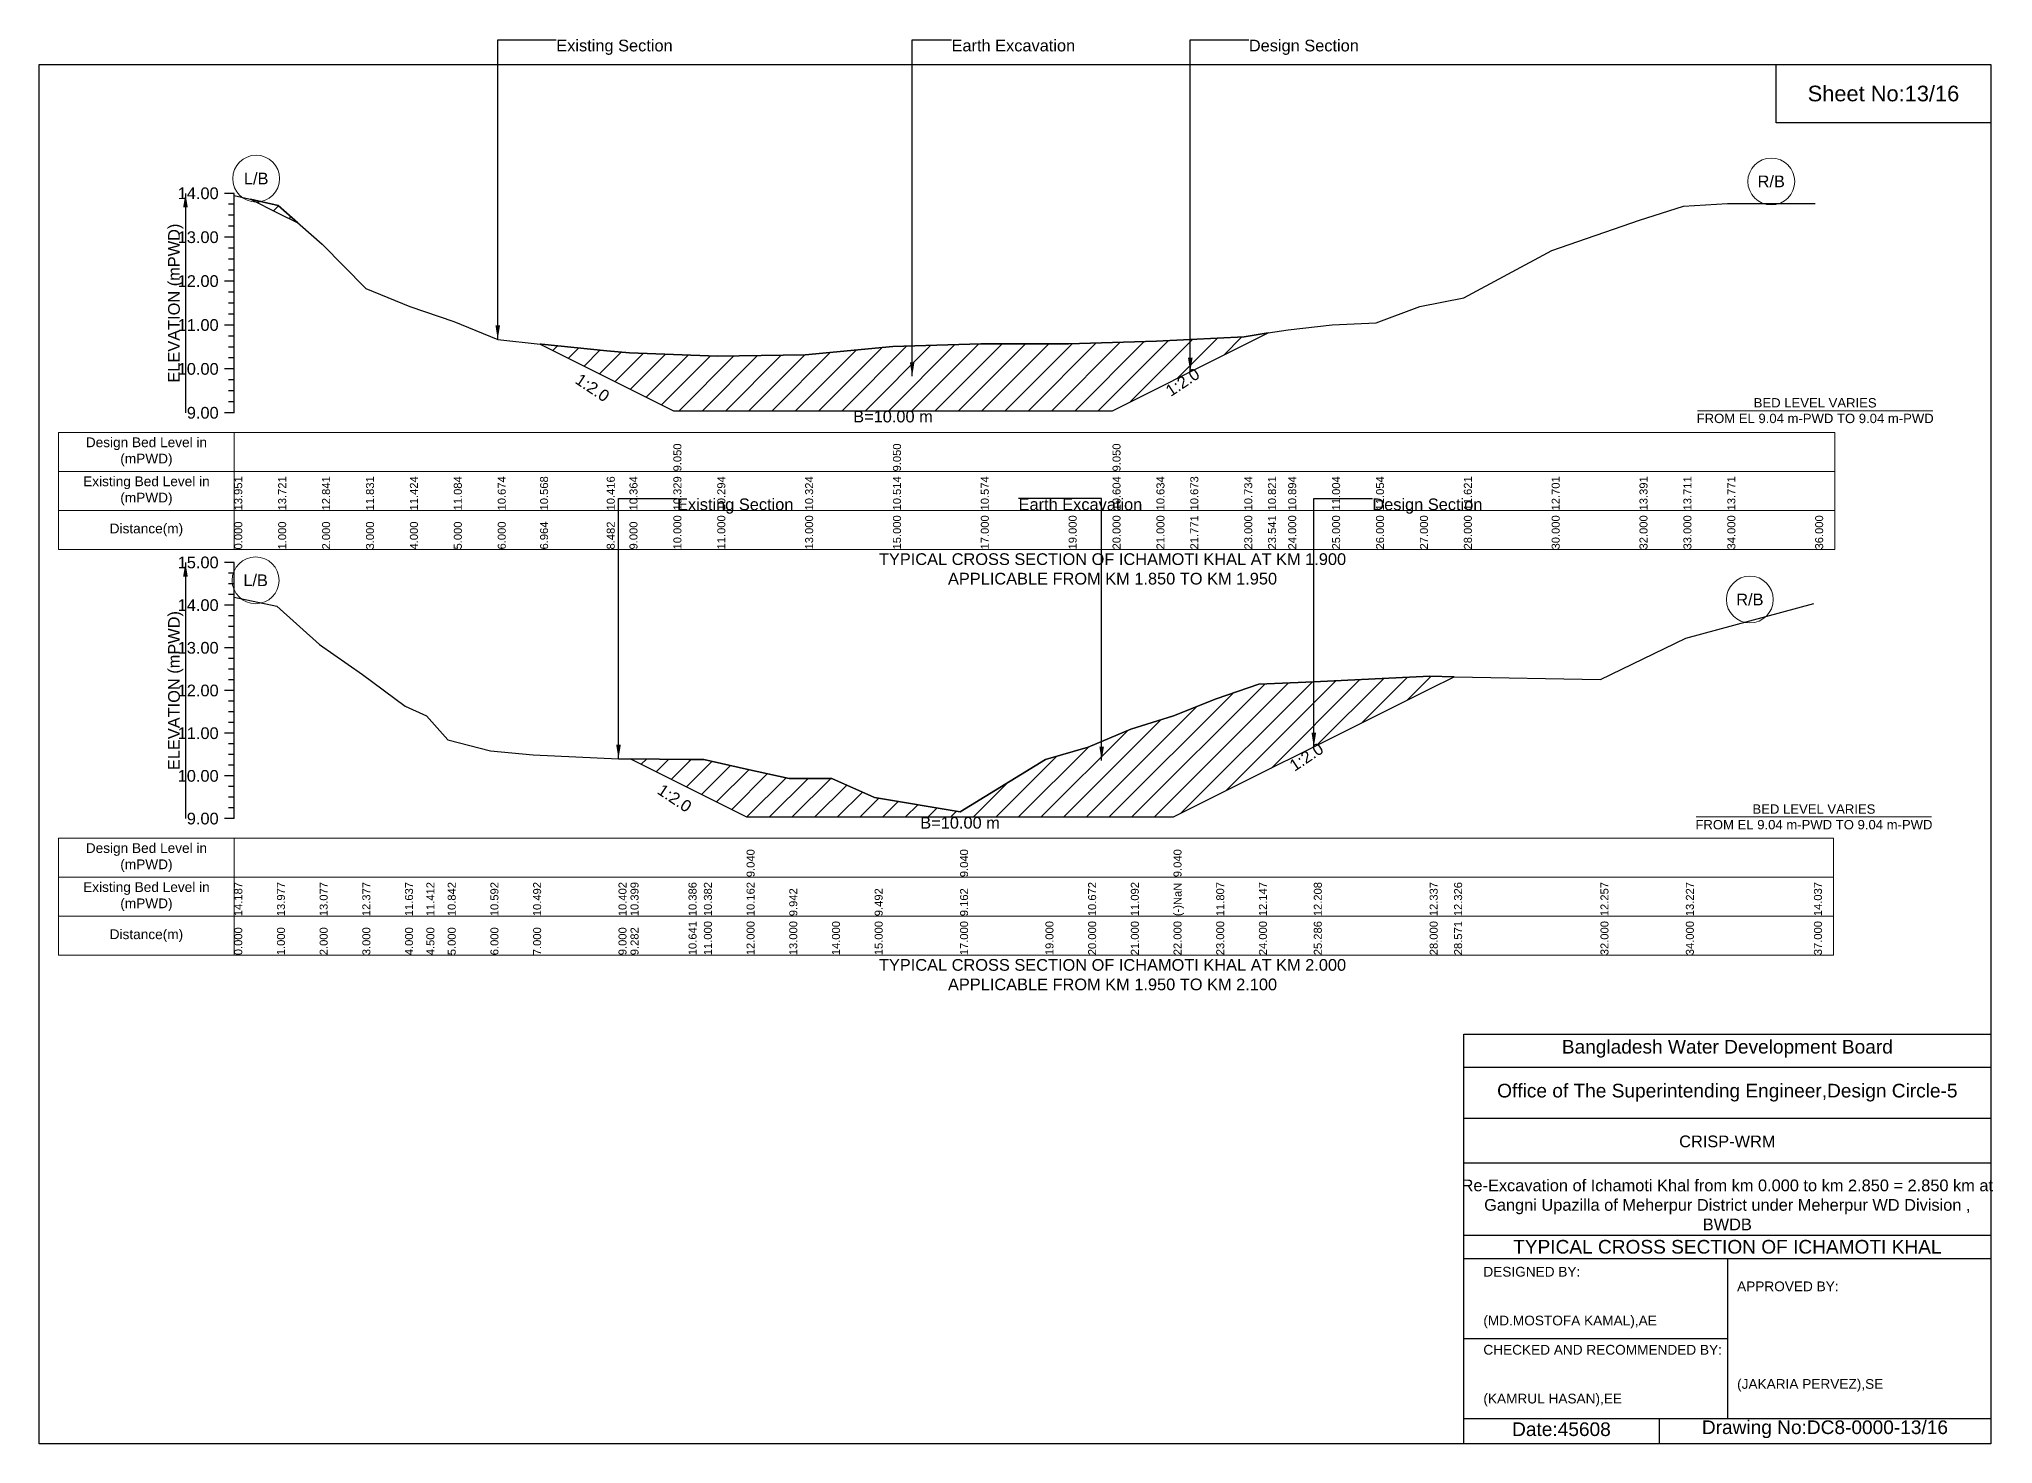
# Model space of a CAD drawing. Header units: inches. Extents: x 91000 to 258009, y -5656 to 391.
# Drawn here: x 220000 to 228009, y -5656 to 104 of the extents above; entities that cross this region are included whole.
import ezdxf

# ---------------------------------------------------------------- set-up
doc = ezdxf.new("R2010")
doc.units = ezdxf.units.IN
doc.header["$LTSCALE"] = 7
doc.header["$MEASUREMENT"] = 0
for name, color, linetype, lineweight in [('Cross section Data Border', 7, 'Continuous', 9), ('Cross Section Labels', 7, 'Continuous', 9), ('Existing_Bed_Level for Xsection', 7, 'Continuous', 25)]:
    doc.layers.add(name, color=color, linetype=linetype, lineweight=lineweight)
doc.styles.get("Standard").update_dxf_attribs({"font": 'arial.ttf'})
doc.dimstyles.get("Standard").update_dxf_attribs({"dimtxt": 0.18, "dimasz": 0.18, "dimexe": 0.18, "dimexo": 0.0625, "dimgap": 0.09, "dimtad": 0, "dimtih": 1, "dimtoh": 1, "dimdec": 4, "dimzin": 0, "dimdsep": 46, "dimtxsty": 'Standard', "dimcen": 0.09, "dimadec": 0, "dimazin": 0, "dimtfac": 1, "dimtdec": 4, "dimtofl": 0, "dimtmove": 0, "dimatfit": 3, "dimfxl": 1, "dimtolj": 1, "dimtzin": 0, "dimarcsym": 0})

msp = doc.modelspace()

# ---------------------------------------------------------------- hatches: boundary and pattern name
at = {"layer": 'Existing_Bed_Level for Xsection'}
h = msp.add_hatch(dxfattribs=at)
h.set_pattern_fill('ANSI31', color=256, scale=540, style=0)
h.paths.add_polyline_path([(220866, -552.9), (220980, -609.9), (221061, -650.4), (220980, -579.1)])
h = msp.add_hatch(dxfattribs=at)
h.set_pattern_fill('ANSI31', color=256, scale=540, style=0)
h.paths.add_polyline_path([(222053.5, -1146.7), (222060, -1149.9), (222326.8, -1283.3), (222420, -1329.9), (222600, -1419.9), (222780, -1419.9), (223140, -1419.9), (223500, -1419.9), (223860, -1419.9), (224220, -1419.9), (224400, -1419.9), (224580, -1329.9), (224718.7, -1260.6), (224940, -1149.9), (225037.4, -1101.2), (224940, -1116.8), (224718.7, -1127.9), (224580, -1134.8), (224400, -1140.2), (224220, -1145.6), (223860, -1145.6), (223500, -1156.4), (223140, -1190.6), (222780, -1196), (222600, -1189.7), (222420, -1183.4), (222326.8, -1174.1), (222060, -1147.4)])
h = msp.add_hatch(dxfattribs=at)
h.set_pattern_fill('ANSI31', color=256, scale=525, style=0)
h.paths.add_polyline_path([(222424.3, -2847.5), (222662.1, -2966.4), (222725, -2997.9), (222900, -3085.4), (223075, -3085.4), (223250, -3085.4), (223425, -3085.4), (223775, -3085.4), (224125, -3085.4), (224300, -3085.4), (224475, -3085.4), (224650, -3085.4), (224825, -2997.9), (225000, -2910.4), (225225, -2797.9), (225700, -2560.4), (225800, -2510.4), (225700, -2508.4), (225225, -2530.9), (225000, -2541.6), (224825, -2601.1), (224650, -2670.3), (224475, -2726.3), (224300, -2799.8), (224125, -2850.5), (223775, -3064), (223425, -3006.2), (223250, -2927.5), (223075, -2927.5), (222900, -2889), (222725, -2850.5), (222662.1, -2849.9)])

# ---------------------------------------------------------------- linework, layer by layer
for points in [[(220000, 0), (228000, 0), (228000, -5656), (220000, -5656)], [(227120, 0), (228000, 0), (228000, -240), (227120, -240)]]:
    msp.add_lwpolyline(points, close=True)
for points in [[(225840, -5656), (225840, -3976), (228000, -3976)], [(225840, -4112), (228000, -4112)], [(225840, -4320), (228000, -4320)], [(225840, -4504), (228000, -4504)], [(225840, -4800), (228000, -4800)], [(225840, -4896), (228000, -4896)], [(226920, -4896), (226920, -5552)], [(225840, -5224), (226920, -5224)], [(225840, -5552), (228000, -5552)], [(226640, -5552), (226640, -5656)]]:
    msp.add_lwpolyline(points)
at = {"layer": 'Cross section Data Border'}
for points in [[(220080, -1508.9), (227360, -1508.9), (227360, -1988.9), (220080, -1988.9)], [(220080, -3172.4), (227355, -3172.4), (227355, -3652.4), (220080, -3652.4)]]:
    msp.add_lwpolyline(points, close=True, dxfattribs=at)
for points in [[(220800, -1508.9), (220800, -1988.9)], [(220080, -1668.9), (227360, -1668.9)], [(220080, -1828.9), (227360, -1828.9)], [(220800, -3172.4), (220800, -3652.4)], [(220080, -3332.4), (227355, -3332.4)], [(220080, -3492.4), (227355, -3492.4)]]:
    msp.add_lwpolyline(points, dxfattribs=at)
at = {"layer": 'Cross Section Labels'}
for points in [[(226797.8, -1419.9), (227762.2, -1419.9)], [(226792.8, -3085.4), (227757.2, -3085.4)]]:
    msp.add_lwpolyline(points, dxfattribs=at)
for centre in [(220890, -468.4), (227100, -480.1), (220887.5, -2115.5), (227012.5, -2194.3)]:
    msp.add_circle(centre, 96, dxfattribs=at)
at = {"layer": 'Existing_Bed_Level for Xsection'}
for points in [[(220800, -528.9), (220760, -528.9)], [(220800, -1428.9), (220800, -1248.9), (220800, -1068.9), (220800, -888.9), (220800, -708.9), (220800, -528.9)], [(220800, -537.7), (220980, -579.1), (221160, -737.5), (221340, -919.3), (221520, -992.6), (221700, -1053.8), (221880, -1127.6), (222053.5, -1146.7), (222060, -1147.4), (222326.8, -1174.1), (222420, -1183.4), (222600, -1189.7), (222600, -1189.7), (222780, -1196), (223140, -1190.6), (223500, -1156.4), (223500, -1156.4), (223860, -1145.6), (224220, -1145.6), (224400, -1140.2), (224400, -1140.2), (224580, -1134.8), (224718.7, -1127.9), (224940, -1116.8), (225037.4, -1101.2), (225120, -1088), (225300, -1068.2), (225480, -1059.2), (225660, -992.6), (225840, -957.1), (226200, -762.7), (226560, -638.5), (226740, -580.9), (226920, -570.1), (227280, -570.1)], [(220800, -573.9), (220776, -573.9)], [(220800, -618.9), (220776, -618.9)], [(220800, -708.9), (220760, -708.9)], [(220800, -663.9), (220776, -663.9)], [(220800, -753.9), (220776, -753.9)], [(220800, -798.9), (220776, -798.9)], [(220800, -843.9), (220776, -843.9)], [(220800, -888.9), (220760, -888.9)], [(220800, -933.9), (220776, -933.9)], [(220800, -978.9), (220776, -978.9)], [(220800, -1023.9), (220776, -1023.9)], [(220800, -1068.9), (220760, -1068.9)], [(220800, -1113.9), (220776, -1113.9)], [(220800, -1158.9), (220776, -1158.9)], [(220800, -1248.9), (220760, -1248.9)], [(220800, -1203.9), (220776, -1203.9)], [(220800, -1293.9), (220776, -1293.9)], [(220800, -1338.9), (220776, -1338.9)], [(220800, -1428.9), (220760, -1428.9)], [(220800, -1383.9), (220776, -1383.9)], [(220800, -2042.4), (220760, -2042.4)], [(220800, -3092.4), (220800, -2917.4), (220800, -2742.4), (220800, -2567.4), (220800, -2392.4), (220800, -2217.4), (220800, -2042.4)], [(220800, -2086.1), (220776, -2086.1)], [(220800, -2129.9), (220776, -2129.9)], [(220800, -2217.4), (220760, -2217.4)], [(220800, -2173.6), (220776, -2173.6)], [(220800, -2184.6), (220975, -2221.4), (221150, -2378.9), (221325, -2501.4), (221500, -2630.9), (221587.5, -2670.3), (221675, -2770), (221850, -2813.8), (222025, -2831.3), (222375, -2847), (222424.3, -2847.5), (222662.1, -2849.9), (222725, -2850.5), (222900, -2889), (222900, -2889), (223075, -2927.5), (223250, -2927.5), (223425, -3006.2), (223775, -3064), (223775, -3064), (224125, -2850.5), (224300, -2799.8), (224475, -2726.3), (224650, -2670.3), (224650, -2670.3), (224825, -2601.1), (225000, -2541.6), (225225, -2530.9), (225700, -2508.4), (225800, -2510.4), (226400, -2522.4), (226750, -2352.6), (227275, -2210.9)], [(220800, -2261.1), (220776, -2261.1)], [(220800, -2304.9), (220776, -2304.9)], [(220800, -2392.4), (220760, -2392.4)], [(220800, -2348.6), (220776, -2348.6)], [(220800, -2436.1), (220776, -2436.1)], [(220800, -2479.9), (220776, -2479.9)], [(220800, -2523.6), (220776, -2523.6)], [(220800, -2567.4), (220760, -2567.4)], [(220800, -2611.1), (220776, -2611.1)], [(220800, -2654.9), (220776, -2654.9)], [(220800, -2698.6), (220776, -2698.6)], [(220800, -2742.4), (220760, -2742.4)], [(220800, -2786.1), (220776, -2786.1)], [(220800, -2829.9), (220776, -2829.9)], [(220800, -2873.6), (220776, -2873.6)], [(220800, -2917.4), (220760, -2917.4)], [(220800, -2961.1), (220776, -2961.1)], [(220800, -3004.9), (220776, -3004.9)], [(220800, -3092.4), (220760, -3092.4)], [(220800, -3048.6), (220776, -3048.6)]]:
    msp.add_lwpolyline(points, dxfattribs=at)
for points in [[(220866, -552.9), (220980, -609.9), (221061, -650.4), (220980, -579.1)], [(222053.5, -1146.7), (222060, -1149.9), (222326.8, -1283.3), (222420, -1329.9), (222600, -1419.9), (222600, -1419.9), (222780, -1419.9), (223140, -1419.9), (223500, -1419.9), (223500, -1419.9), (223860, -1419.9), (224220, -1419.9), (224400, -1419.9), (224400, -1419.9), (224580, -1329.9), (224718.7, -1260.6), (224940, -1149.9), (225037.4, -1101.2), (224940, -1116.8), (224718.7, -1127.9), (224580, -1134.8), (224400, -1140.2), (224400, -1140.2), (224220, -1145.6), (223860, -1145.6), (223500, -1156.4), (223500, -1156.4), (223140, -1190.6), (222780, -1196), (222600, -1189.7), (222600, -1189.7), (222420, -1183.4), (222326.8, -1174.1), (222060, -1147.4)], [(222424.3, -2847.5), (222424.3, -2847.5), (222662.1, -2966.4), (222725, -2997.9), (222900, -3085.4), (222900, -3085.4), (223075, -3085.4), (223250, -3085.4), (223425, -3085.4), (223775, -3085.4), (223775, -3085.4), (224125, -3085.4), (224300, -3085.4), (224475, -3085.4), (224650, -3085.4), (224650, -3085.4), (224825, -2997.9), (225000, -2910.4), (225225, -2797.9), (225700, -2560.4), (225800, -2510.4), (225800, -2510.4), (225800, -2510.4), (225700, -2508.4), (225225, -2530.9), (225000, -2541.6), (224825, -2601.1), (224650, -2670.3), (224650, -2670.3), (224475, -2726.3), (224300, -2799.8), (224125, -2850.5), (223775, -3064), (223775, -3064), (223425, -3006.2), (223250, -2927.5), (223075, -2927.5), (222900, -2889), (222900, -2889), (222725, -2850.5), (222662.1, -2849.9), (222424.3, -2847.5)]]:
    msp.add_lwpolyline(points, close=True, dxfattribs=at)

# ---------------------------------------------------------------- texts
at = {"attachment_point": 5}
for s, insert, char_height in [('Sheet No:13/16', (227560, -120), 64), ('Bangladesh Water Development Board', (226920, -4036), 56), ('Office of The Superintending Engineer,Design Circle-5', (226920, -4216), 56)]:
    msp.add_mtext(s, dxfattribs=dict(at, insert=insert, char_height=char_height))
for s, insert, char_height, width, attachment_point in [('CRISP-WRM', (226920, -4416), 48, 2240, 5), ('Re-Excavation of Ichamoti Khal from km 0.000 to km 2.850 = 2.850 km at^JGangni Upazilla of Meherpur District under Meherpur WD Division ,^JBWDB', (226920, -4676), 48, 2160, 5), ('TYPICAL CROSS SECTION OF ICHAMOTI KHAL', (226920, -4848), 56, 2240, 5), ('DESIGNED BY:^J^J^J(MD.MOSTOFA KAMAL),AE', (225920, -5056), 40, 1120, 4), ('APPROVED BY:^J^J^J^J^J^J(JAKARIA PERVEZ),SE', (226960, -5216), 40, 1120, 4), ('CHECKED AND RECOMMENDED BY:^J^J^J(KAMRUL HASAN),EE', (225920, -5376), 40, 1120, 4), ('Date:45608', (226240, -5596), 56, 1120, 5), ('Drawing No:DC8-0000-13/16', (227320, -5596), 56, 1760, 5)]:
    msp.add_mtext(s, dxfattribs=dict(insert=insert, char_height=char_height, width=width, attachment_point=attachment_point))
at = {"layer": 'Cross section Data Border', "char_height": 40, "width": 640, "attachment_point": 5}
for s, insert in [('Design Bed Level in (mPWD)', (220440, -1588.9)), ('Existing Bed Level in (mPWD)', (220440, -1748.9)), ('Distance(m)', (220440, -1908.9)), ('Design Bed Level in (mPWD)', (220440, -3252.4)), ('Existing Bed Level in (mPWD)', (220440, -3412.4)), ('Distance(m)', (220440, -3572.4))]:
    msp.add_mtext(s, dxfattribs=dict(at, insert=insert))
at = {"layer": 'Cross Section Labels'}
for s, insert, char_height, attachment_point in [('Existing Section', (222120, 101.1), 48, 1), ('Earth Excavation', (223740, 101.1), 48, 1), ('Design Section', (224958.7, 101.1), 48, 1), ('L/B', (220890, -468.4), 48, 5), ('R/B', (227100, -480.1), 48, 5), ('B=10.00 m', (223500, -1419.9), 48, 2), ('BED LEVEL VARIES ^JFROM EL 9.04 m-PWD TO 9.04 m-PWD', (227280, -1419.9), 38.4, 5), ('Existing Section', (222615, -1779.9), 48, 1), ('Earth Excavation', (224015, -1779.9), 48, 1), ('Design Section', (225465, -1779.9), 48, 1), ('TYPICAL CROSS SECTION OF ICHAMOTI KHAL AT KM 1.900^JAPPLICABLE FROM KM 1.850 TO KM 1.950', (224400, -2068.9), 48, 5), ('L/B', (220887.5, -2115.5), 48, 5), ('R/B', (227012.5, -2194.3), 48, 5), ('BED LEVEL VARIES ^JFROM EL 9.04 m-PWD TO 9.04 m-PWD', (227275, -3085.4), 38.4, 5), ('B=10.00 m', (223775, -3085.4), 48, 2), ('TYPICAL CROSS SECTION OF ICHAMOTI KHAL AT KM 2.000^JAPPLICABLE FROM KM 1.950 TO KM 2.100', (224400, -3732.4), 48, 5)]:
    msp.add_mtext(s, dxfattribs=dict(at, insert=insert, char_height=char_height, attachment_point=attachment_point))
at = {"layer": 'Cross Section Labels', "char_height": 48, "attachment_point": 2}
for insert, rotation in [((222281.8, -1305.8), 326.30993), ((224673.7, -1283.1), 33.69007), ((225181.2, -2819.7), 33.69007), ((222618.4, -2988.3), 326.30993)]:
    msp.add_mtext('1:2.0', dxfattribs=dict(at, insert=insert, rotation=rotation))
at = {"layer": 'Existing_Bed_Level for Xsection', "char_height": 48, "attachment_point": 6}
for s, insert in [('14.00', (220736, -528.9)), ('13.00', (220736, -708.9)), ('12.00', (220736, -888.9)), ('11.00', (220736, -1068.9)), ('10.00', (220736, -1248.9)), ('9.00', (220736, -1428.9)), ('15.00', (220736, -2042.4)), ('14.00', (220736, -2217.4)), ('13.00', (220736, -2392.4)), ('12.00', (220736, -2567.4)), ('11.00', (220736, -2742.4)), ('10.00', (220736, -2917.4)), ('9.00', (220736, -3092.4))]:
    msp.add_mtext(s, dxfattribs=dict(at, insert=insert))
at = {"layer": 'Existing_Bed_Level for Xsection', "rotation": 90}
for s, insert, char_height, attachment_point in [('ELEVATION (mPWD)', (220560, -978.9), 48, 5), ('9.050', (222600, -1668.9), 32.8, 1), ('9.050', (223500, -1668.9), 32.8, 1), ('9.050', (224400, -1668.9), 32.8, 1), ('13.951', (220800, -1828.9), 32.8, 1), ('13.721', (220980, -1828.9), 32.8, 1), ('12.841', (221160, -1828.9), 32.8, 1), ('11.831', (221340, -1828.9), 32.8, 1), ('11.424', (221520, -1828.9), 32.8, 1), ('11.084', (221700, -1828.9), 32.8, 1), ('10.674', (221880, -1828.9), 32.8, 1), ('10.568', (222053.5, -1828.9), 32.8, 1), ('10.416', (222326.8, -1828.9), 32.8, 1), ('10.364', (222420, -1828.9), 32.8, 1), ('10.329', (222600, -1828.9), 32.8, 1), ('10.294', (222780, -1828.9), 32.8, 1), ('10.324', (223140, -1828.9), 32.8, 1), ('10.514', (223500, -1828.9), 32.8, 1), ('10.574', (223860, -1828.9), 32.8, 1), ('10.604', (224400, -1828.9), 32.8, 1), ('10.634', (224580, -1828.9), 32.8, 1), ('10.673', (224718.7, -1828.9), 32.8, 1), ('10.734', (224940, -1828.9), 32.8, 1), ('10.821', (225037.4, -1828.9), 32.8, 1), ('10.894', (225120, -1828.9), 32.8, 1), ('11.004', (225300, -1828.9), 32.8, 1), ('11.054', (225480, -1828.9), 32.8, 1), ('11.621', (225840, -1828.9), 32.8, 1), ('12.701', (226200, -1828.9), 32.8, 1), ('13.391', (226560, -1828.9), 32.8, 1), ('13.711', (226740, -1828.9), 32.8, 1), ('13.771', (226920, -1828.9), 32.8, 1), ('0.000', (220800, -1988.9), 32.8, 1), ('1.000', (220980, -1988.9), 32.8, 1), ('2.000', (221160, -1988.9), 32.8, 1), ('3.000', (221340, -1988.9), 32.8, 1), ('4.000', (221520, -1988.9), 32.8, 1), ('5.000', (221700, -1988.9), 32.8, 1), ('6.000', (221880, -1988.9), 32.8, 1), ('6.964', (222053.5, -1988.9), 32.8, 1), ('8.482', (222326.8, -1988.9), 32.8, 1), ('9.000', (222420, -1988.9), 32.8, 1), ('10.000', (222600, -1988.9), 32.8, 1), ('11.000', (222780, -1988.9), 32.8, 1), ('13.000', (223140, -1988.9), 32.8, 1), ('15.000', (223500, -1988.9), 32.8, 1), ('17.000', (223860, -1988.9), 32.8, 1), ('19.000', (224220, -1988.9), 32.8, 1), ('20.000', (224400, -1988.9), 32.8, 1), ('21.000', (224580, -1988.9), 32.8, 1), ('21.771', (224718.7, -1988.9), 32.8, 1), ('23.000', (224940, -1988.9), 32.8, 1), ('23.541', (225037.4, -1988.9), 32.8, 1), ('24.000', (225120, -1988.9), 32.8, 1), ('25.000', (225300, -1988.9), 32.8, 1), ('26.000', (225480, -1988.9), 32.8, 1), ('27.000', (225660, -1988.9), 32.8, 1), ('28.000', (225840, -1988.9), 32.8, 1), ('30.000', (226200, -1988.9), 32.8, 1), ('32.000', (226560, -1988.9), 32.8, 1), ('33.000', (226740, -1988.9), 32.8, 1), ('34.000', (226920, -1988.9), 32.8, 1), ('36.000', (227280, -1988.9), 32.8, 1), ('ELEVATION (mPWD)', (220560, -2567.4), 48, 5), ('9.040', (222900, -3332.4), 32.8, 1), ('9.040', (223775, -3332.4), 32.8, 1), ('9.040', (224650, -3332.4), 32.8, 1), ('14.187', (220800, -3492.4), 32.8, 1), ('13.977', (220975, -3492.4), 32.8, 1), ('13.077', (221150, -3492.4), 32.8, 1), ('12.377', (221325, -3492.4), 32.8, 1), ('11.637', (221500, -3492.4), 32.8, 1), ('11.412', (221587.5, -3492.4), 32.8, 1), ('10.842', (221675, -3492.4), 32.8, 1), ('10.592', (221850, -3492.4), 32.8, 1), ('10.492', (222025, -3492.4), 32.8, 1), ('10.402', (222375, -3492.4), 32.8, 1), ('10.399', (222424.3, -3492.4), 32.8, 1), ('10.386', (222662.1, -3492.4), 32.8, 1), ('10.382', (222725, -3492.4), 32.8, 1), ('10.162', (222900, -3492.4), 32.8, 1), ('10.672', (224300, -3492.4), 32.8, 1), ('11.092', (224475, -3492.4), 32.8, 1), ('(-)NaN', (224650, -3492.4), 32.8, 1), ('11.807', (224825, -3492.4), 32.8, 1), ('12.147', (225000, -3492.4), 32.8, 1), ('12.208', (225225, -3492.4), 32.8, 1), ('12.337', (225700, -3492.4), 32.8, 1), ('12.326', (225800, -3492.4), 32.8, 1), ('12.257', (226400, -3492.4), 32.8, 1), ('13.227', (226750, -3492.4), 32.8, 1), ('14.037', (227275, -3492.4), 32.8, 1), ('9.942', (223075, -3492.4), 32.8, 1), ('9.492', (223425, -3492.4), 32.8, 1), ('9.162', (223775, -3492.4), 32.8, 1), ('10.641', (222662.1, -3652.4), 32.8, 1), ('11.000', (222725, -3652.4), 32.8, 1), ('12.000', (222900, -3652.4), 32.8, 1), ('13.000', (223075, -3652.4), 32.8, 1), ('14.000', (223250, -3652.4), 32.8, 1), ('15.000', (223425, -3652.4), 32.8, 1), ('17.000', (223775, -3652.4), 32.8, 1), ('19.000', (224125, -3652.4), 32.8, 1), ('20.000', (224300, -3652.4), 32.8, 1), ('21.000', (224475, -3652.4), 32.8, 1), ('22.000', (224650, -3652.4), 32.8, 1), ('23.000', (224825, -3652.4), 32.8, 1), ('24.000', (225000, -3652.4), 32.8, 1), ('25.286', (225225, -3652.4), 32.8, 1), ('28.000', (225700, -3652.4), 32.8, 1), ('28.571', (225800, -3652.4), 32.8, 1), ('32.000', (226400, -3652.4), 32.8, 1), ('34.000', (226750, -3652.4), 32.8, 1), ('37.000', (227275, -3652.4), 32.8, 1), ('0.000', (220800, -3652.4), 32.8, 1), ('1.000', (220975, -3652.4), 32.8, 1), ('2.000', (221150, -3652.4), 32.8, 1), ('3.000', (221325, -3652.4), 32.8, 1), ('4.000', (221500, -3652.4), 32.8, 1), ('4.500', (221587.5, -3652.4), 32.8, 1), ('5.000', (221675, -3652.4), 32.8, 1), ('6.000', (221850, -3652.4), 32.8, 1), ('7.000', (222025, -3652.4), 32.8, 1), ('9.000', (222375, -3652.4), 32.8, 1), ('9.282', (222424.3, -3652.4), 32.8, 1)]:
    msp.add_mtext(s, dxfattribs=dict(at, insert=insert, char_height=char_height, attachment_point=attachment_point))

# ---------------------------------------------------------------- leaders
at = {"layer": 'Cross Section Labels', "annotation_type": 0, "has_hookline": 1}
for points, hookline_direction, text_width in [([(221880, -1127.6), (221880, 101.1), (222119.9, 101.1)], 0, 467.2), ([(223578.7, -1278.9), (223578.7, 101.1), (223739.9, 101.1)], 0, 497), ([(224718.7, -1260.6), (224718.7, 101.1), (224958.6, 101.1)], 0, 441.2), ([(222375, -2847), (222375, -1779.9), (222614.9, -1779.9)], 0, 467.2), ([(224355.4, -2854.4), (224355.4, -1779.9), (224015.1, -1779.9)], 1, 497), ([(225225, -2797.9), (225225, -1779.9), (225464.9, -1779.9)], 0, 441.2)]:
    msp.add_leader(points, dimstyle='Standard', override={"dimasz": 57.6}, dxfattribs=dict(at, hookline_direction=hookline_direction, text_width=text_width))
at = {"layer": 'Existing_Bed_Level for Xsection'}
for points in [[(220600, -528.9), (220600, -1428.9)], [(220600, -2042.4), (220600, -3092.4)]]:
    msp.add_leader(points, dimstyle='Standard', override={"dimasz": 57.6}, dxfattribs=at)

doc.saveas('drawing.dxf')
